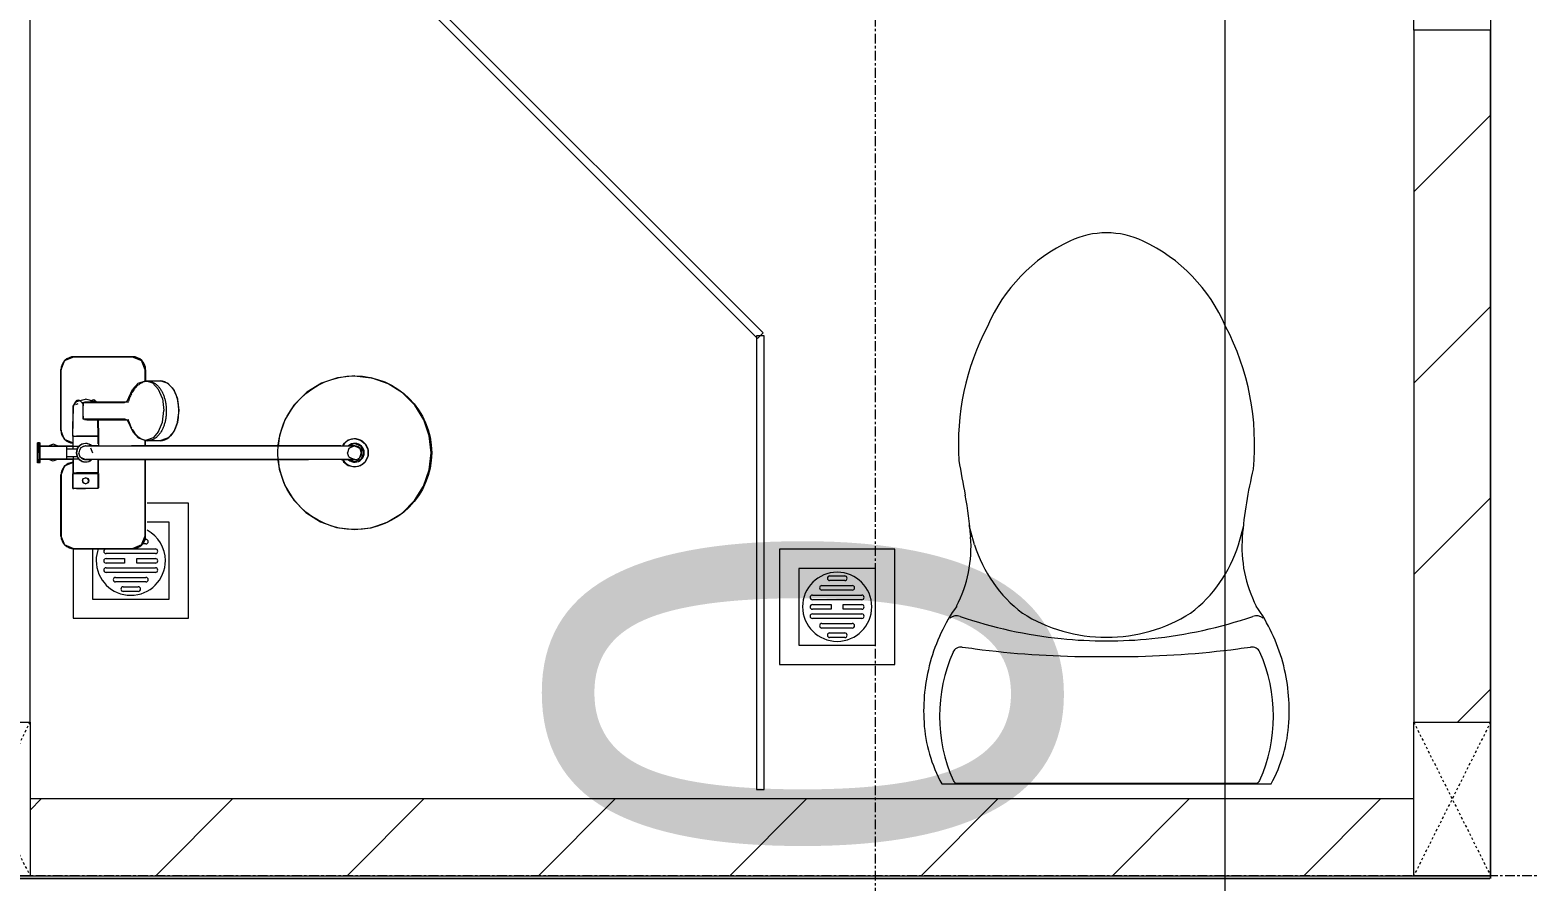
# Model space of a CAD drawing. Header units: millimetres. Extents: x 5357 to 201988, y -16345 to 109895.
# Drawn here: x 120953 to 122903, y 48430 to 49537 of the extents above; entities that cross this region are included whole.
import ezdxf

# ---------------------------------------------------------------- set-up
doc = ezdxf.new("R2010")
doc.units = ezdxf.units.MM
doc.linetypes.add('Dash', pattern=[6, 3, -3])
doc.linetypes.add('Grid Line', pattern=[22.225, 12.7, -3.175, 3.175, -3.175])
for name, color, linetype, lineweight in [('0-1', 7, 'Continuous', 5), ('A-ANNO-DIMS', 211, 'Continuous', 9), ('A-ANNO-DIMS-220', 211, 'Continuous', 9), ('A-DETL-GENF-1', 53, 'Continuous', 9), ('A-DOOR-1', 53, 'Continuous', 9), ('A-FLOR-1', 10, 'Continuous', 9), ('A-GLAZ-CURT-1', 53, 'Continuous', 9), ('A-WALL-1', 9, 'Continuous', 18), ('A-WALL-2', 53, 'Continuous', 9), ('A-WALL-PATT-1', 10, 'Continuous', 9), ('M-EQPM-1', 53, 'Continuous', 9), ('P-SANR-FIXT', 6, 'Continuous', 9), ('P-SANR-FIXT-1', 53, 'Continuous', 9), ('S-COLS-2', 9, 'Continuous', 18), ('S-COLS-4', 53, 'Continuous', 9), ('S-COLS-HDLN-1', 53, 'Dash', 9), ('S-GRID-1', 1, 'Grid Line', 9)]:
    doc.layers.add(name, color=color, linetype=linetype, lineweight=lineweight)
doc.styles.add('Arial_4', font='arial_0.ttf', dxfattribs={"width": 0.9, "height": 660})
doc.dimstyles.new('1_Dim_chi_tiet_khu_đất_2', dxfattribs={"dimscale": 304.8, "dimtxt": 673.371204, "dimasz": 0.866142, "dimexe": 0.721785, "dimexo": 0.0625, "dimgap": 0.072178, "dimtad": 1, "dimdec": 0, "dimrnd": 5, "dimzin": 0, "dimdsep": 46, "dimtxsty": 'Arial_4', "dimblk1": 'OBLIQUE', "dimblk2": 'OBLIQUE', "dimsah": 1, "dimcen": 0.09, "dimdle": 0.721785, "dimazin": 0, "dimtfac": 1, "dimtdec": 4, "dimtix": 1, "dimtmove": 0, "dimatfit": 3, "dimfxl": 2.165354, "dimfxlon": 1, "dimtvp": 1, "dimtolj": 1, "dimtzin": 0, "dimarcsym": 2})
pattern_1 = [(45, (0, 0), (-124.4508, 124.4508), [])]

# ---------------------------------------------------------------- blocks, each defined once
blk = doc.blocks.new('NCV_TKTC_KET CAU_rvt-1-TKCS_MB SÂN ĐƯỜNG NỘI BỘ')
at = {"layer": 'A-FLOR-1'}
for p, q in [((122852.6, 48636.9), (122852.6, 49537.3)), ((122852.6, 49537.3), (122852.6, 48636.9)), ((122852.6, 49537.3), (122852.6, 48636.9)), ((122852.6, 48636.9), (122852.6, 49537.3)), ((122852.6, 48436.9), (122852.6, 48636.9)), ((122852.6, 48636.9), (122852.6, 48436.9)), ((122852.6, 48636.9), (122852.6, 48436.9)), ((122852.6, 48436.9), (122852.6, 48636.9)), ((119062.6, 48433.3), (122851.5, 48433.3)), ((122851.5, 48433.3), (119062.6, 48433.3)), ((122851.5, 48433.3), (119062.6, 48433.3)), ((119062.6, 48433.3), (122851.5, 48433.3)), ((122852.6, 48433.3), (122852.6, 48436.9)), ((122852.6, 48436.9), (122852.6, 48433.3)), ((122852.6, 48436.9), (122852.6, 48433.3)), ((122852.6, 48433.3), (122852.6, 48436.9))]:
    blk.add_line(p, q, dxfattribs=at)
blk = doc.blocks.new('DOOR_CW_01 CANH MO-PANEL KINH - DIG_02-800x2200-CỬA NHÔM KÍNH-401063-TKCS_MB SÂN ĐƯỜNG NỘI BỘ')
at = {"layer": 'A-DETL-GENF-1'}
for p, q in [((-347, -182), (-347, -62)), ((-347, -62), (-307, -62)), ((-307, -62), (-307, -182)), ((-307, -182), (-347, -182)), ((-341, -196), (-341, -182)), ((-341, -182), (-313, -182)), ((-313, -182), (-313, -196)), ((-347, -196), (-341, -196)), ((-347, -638), (-347, -196)), ((-307, -196), (-313, -196)), ((-307, -196), (-307, -638)), ((-383.9, -611.2), (-377.3, -615.8)), ((-270.1, -611.2), (-276.7, -615.8)), ((-392, -637), (-392, -716.5)), ((-384, -699.5), (-384, -637)), ((-347, -638), (-341, -638)), ((-341, -652), (-341, -638)), ((-307, -638), (-313, -638)), ((-313, -638), (-313, -652)), ((-270, -699.5), (-270, -637)), ((-262, -637), (-262, -716.5)), ((-307, -652), (-347, -652)), ((-347, -652), (-347, -772)), ((-313, -652), (-341, -652)), ((-307, -772), (-307, -652)), ((-349, -692.2), (-349, -731.8)), ((-347, -692.2), (-349, -692.2)), ((-347, -692.2), (-347, -731.8)), ((-307, -692.2), (-307, -731.8)), ((-307, -692.2), (-305, -692.2)), ((-305, -692.2), (-305, -731.8)), ((-349, -720.5), (-388, -720.5)), ((-349, -703.5), (-380, -703.5)), ((-305, -703.5), (-274, -703.5)), ((-305, -720.5), (-266, -720.5)), ((-349, -731.8), (-347, -731.8)), ((-305, -731.8), (-307, -731.8)), ((-347, -772), (-307, -772))]:
    blk.add_line(p, q, dxfattribs=at)
blk.add_circle((-357, -60), 10, dxfattribs=at)
for centre, radius, start, end in [((-357, -60), 714, 268, 0), ((-347, -637), 45, 145, 180), ((-347, -637), 37, 145, 180), ((-307, -637), 37, 0, 35), ((-307, -637), 45, 360, 35), ((-380, -699.5), 4, 180, 270), ((-274, -699.5), 4, 270, 0), ((-388, -716.5), 4, 180, 270), ((-266, -716.5), 4, 270, 0)]:
    blk.add_arc(centre, radius, start, end, dxfattribs=at)
at = {"layer": 'A-DOOR-1'}
for p, q in [((-400, -50), (-400, 50)), ((-400, 50), (-350, 50)), ((-350, 50), (-350, 0)), ((350, 0), (350, 50)), ((350, 50), (400, 50)), ((400, 50), (400, -50)), ((-360, 0), (-360, -50)), ((-350, 0), (-360, 0)), ((360, 0), (350, 0)), ((360, -50), (360, 0)), ((-360, -50), (-400, -50)), ((-357, -50), (-332, -50)), ((400, -50), (360, -50))]:
    blk.add_line(p, q, dxfattribs=at)
blk = doc.blocks.new('TOILET - TOILET-348229-TKCS_MB SÂN ĐƯỜNG NỘI BỘ')
at = {"layer": 'P-SANR-FIXT-1'}
for p, q in [((214.2, -19.1), (-214.2, -19.1)), ((194, -19.9), (-194, -19.9)), ((-171.7, -330.3), (-178.6, -355.5)), ((171.7, -330.3), (178.6, -355.5))]:
    blk.add_line(p, q, dxfattribs=at)
for centre, radius, start, end in [((-46.1, -111.1), 191.6, 151.2809, 176.4513), ((46.1, -111.1), 191.6, 3.5487, 28.7191), ((-9.8, -107.2), 207.3, 156.2862, 203.7138), ((-193.7, -26.4), 6.48, 92.3168, 156.2862), ((193.7, -26.4), 6.48, 23.7138, 87.6832), ((9.8, -107.2), 207.3, 336.2862, 23.7138), ((1.9, -114.1), 239.7, 176.4513, 195.2961), ((-1.9, -114.1), 239.7, 344.7039, 3.5487), ((-4, -115.7), 233.6, 195.2961, 215.2147), ((-189.1, -185.5), 11.7, 205.4105, 277.5788), ((178.9, -2951.3), 2778.4, 97.2351, 97.5788), ((-14.3, -1400.4), 1215.6, 90.3974, 97.407), ((0, -3462.8), 3278, 89.6026, 90.3974), ((14.3, -1400.4), 1215.6, 82.593, 89.6026), ((-178.9, -2951.3), 2778.4, 82.4212, 82.7649), ((189.1, -185.5), 11.7, 262.4212, 334.5895), ((4, -115.7), 233.6, 324.7853, 344.7039), ((0.6, -792.1), 586.9, 95.8322, 108.9927), ((0, -416), 206.1, 90, 122.0732), ((0, -786.7), 581.5, 84.1678, 95.8322), ((0, -416), 206.1, 57.9268, 90), ((-0.6, -792.1), 586.9, 71.0073, 84.1678), ((-195, -224.1), 13.8, 230.6724, 288.9927), ((-343.5, -327.4), 167.3, 355.4559, 27.38), ((-0.4, -384), 179.5, 127.4036, 162.5964), ((0.4, -384), 179.5, 17.4036, 52.5964), ((343.5, -327.4), 167.3, 152.62, 184.5441), ((195, -224.1), 13.8, 251.0073, 309.3276), ((-719.2, -297.5), 544.3, 346.0536, 355.4559), ((719.2, -297.5), 544.3, 184.5441, 190.2879), ((-1948.3, -805.1), 2171.2, 9.681, 10.8949), ((137.1, -461.2), 329.8, 174.3487, 207.6878), ((-137.1, -461.2), 329.8, 332.3122, 3.6835), ((45.1, -528.6), 217.6, 203.2216, 244.7718), ((-45.1, -528.6), 217.6, 295.2282, 336.7784), ((0, -624.4), 111.7, 244.7718, 295.2282)]:
    blk.add_arc(centre, radius, start, end, dxfattribs=at)
blk = doc.blocks.new('93925000_0001 - 93925000_top_dwg_93925000_T-348115-TKCS_MB SÂN ĐƯỜNG NỘI BỘ')
at = {"layer": 'P-SANR-FIXT'}
for p, q in [((-29.3, -30.4), (-108, -30.4)), ((29.3, -30.4), (108, -30.4)), ((-125, -47.4), (-125, -123.4)), ((-46.3, -78.4), (-46.3, -46.7)), ((-27.2, -47.1), (-26.1, -47.1)), ((21.5, -45.9), (60.6, -46.7)), ((125, -47.4), (125, -123.4)), ((-27.2, -77.9), (-26.1, -77.9)), ((-9, -412.5), (-9, -62.5)), ((9, -62.5), (9, -412.5)), ((43, -64.7), (43, -117.7)), ((65.8, -117.7), (65.8, -64.7)), ((43, -78.7), (21.5, -79.2)), ((42.7, -117.9), (42.7, -117.9)), ((43.2, -117.6), (43.2, -117.5)), ((65.6, -117.5), (65.6, -117.6)), ((66.1, -117.9), (66.1, -117.9)), ((-108, -140.4), (-9, -140.4)), ((9, -140.4), (16.1, -140.4)), ((15.4, -159.1), (15.8, -143.3)), ((108, -140.4), (92.7, -140.4)), ((93, -143.3), (93.4, -159.1))]:
    blk.add_line(p, q, dxfattribs=at)
at = {"layer": 'P-SANR-FIXT', "flags": 128}
for points in [[(-45.8, -46.1), (-27.2, -46.1), (-27.2, -78.9), (-45.8, -78.9)], [(-26.1, -46), (-26.1, -78.9), (-9, -79)], [(21.5, -47.4), (21.5, -79.1), (9, -79)]]:
    blk.add_lwpolyline(points, dxfattribs=at)
at = {"layer": 'P-SANR-FIXT'}
for centre, radius in [((-36.5, -62.5), 3.95), ((0, -412.5), 100)]:
    blk.add_circle(centre, radius, dxfattribs=at)
for centre, radius, start, end in [((-108, -47.4), 17, 90, 180), ((-29.3, -47.4), 17, 4.7626, 90), ((29.3, -47.4), 17, 90, 175.2374), ((108, -47.4), 17, 360, 90), ((-45.8, -46.6), 0.5, 90, 180), ((0, -62.5), 12, 318.5904, 221.4096), ((0, -62.5), 9, 90, 180.0008), ((0, -62.5), 9, 360, 90), ((59.7, -57.1), 10.5, 38.6491, 85.492), ((45.7, -61.8), 2.59, 155.1929, 175.7071), ((45.9, -61.8), 2.75, 130.8294, 155.1929), ((46.1, -62.1), 3.08, 110.5459, 130.8294), ((54.4, -334.8), 275.9, 88.2683, 91.7343), ((-11.1, -67.1), 76.9, 1.7693, 4.1075), ((65.2, -72.4), 3.46, 323.2522, 79.3541), ((-45.8, -78.4), 0.5, 180, 270), ((-108, -123.4), 17, 180, 270), ((37.1, -144.9), 21.6, 151.4775, 157.9654), ((39.3, -146.1), 24, 145.4892, 151.4815), ((41.5, -147.6), 26.8, 139.9517, 145.4927), ((43.6, -149.4), 29.5, 134.7867, 139.9744), ((46.2, -152), 33.2, 130.0223, 134.7808), ((47.7, -153.8), 35.5, 125.4414, 130.0144), ((49.9, -156.8), 39.2, 121.1773, 125.4365), ((50.6, -157.9), 40.5, 119.697, 121.1761), ((51, -158.7), 41.5, 117.0276, 119.7085), ((52.2, -161.1), 44.1, 113.3199, 117.0258), ((51.7, -159.9), 42.8, 109.7779, 113.2977), ((52.5, -162.2), 45.2, 106.1472, 109.7766), ((53.2, -164.5), 47.7, 103.9355, 106.1665), ((39.1, -108.2), 10.4, 284.3956, 285.5116), ((40.8, -114.2), 4.19, 285.5116, 289.9665), ((40.2, -112.5), 6, 289.9665, 292.7061), ((41.4, -115.3), 2.96, 292.7061, 296.5405), ((41.3, -115.1), 3.16, 296.9591, 300.8286), ((41.8, -115.8), 2.26, 300.8286, 305.287), ((42.1, -116.4), 1.64, 305.287, 309.9326), ((42.6, -116.9), 0.906, 309.9326, 315.24), ((66.5, -116.6), 1.39, 229.6335, 235.1234), ((66.3, -116.8), 1.08, 225.1702, 229.6335), ((67.3, -115.4), 2.79, 235.1234, 238.7439), ((67.2, -115.6), 2.6, 238.7439, 243.4573), ((67.8, -114.4), 3.89, 243.9189, 246.8313), ((68.1, -113.8), 4.52, 246.843, 250.4792), ((68.3, -113.2), 5.24, 250.478, 254.0406), ((68.5, -112.7), 5.75, 254.0357, 256.0561), ((55.4, -165.2), 48.4, 73.8659, 76.0481), ((56.2, -162.4), 45.5, 70.241, 73.86), ((57.4, -159.2), 42.1, 66.6693, 70.2637), ((56.5, -161.3), 44.3, 62.9815, 66.6728), ((58, -158.4), 41.1, 60.2783, 62.9855), ((57.7, -158.9), 41.7, 58.8444, 60.2824), ((59.2, -156.4), 38.7, 54.5377, 58.8482), ((60.9, -154), 35.8, 50.0034, 54.5405), ((62.8, -151.7), 32.8, 45.1921, 50.0042), ((65, -149.6), 29.8, 40.0487, 45.1896), ((87.6, -128.4), 1.5, 180, 187.5386), ((87.6, -128.4), 1.5, 258.6057, 270), ((67.2, -147.7), 26.8, 34.5125, 40.0422), ((69.4, -146.2), 24.2, 28.5363, 34.4919), ((73.8, -143.9), 19.2, 21.6374, 28.9183), ((108, -123.4), 17, 270, 360), ((32.6, -143.6), 16.9, 172.414, 179.1297), ((33.7, -143.7), 17.9, 164.9525, 172.4168), ((35.2, -144.2), 19.5, 157.9614, 164.9563), ((71.2, -145), 22.1, 15.4436, 21.6374), ((76.8, -143.4), 16.2, 7.1859, 15.4436), ((73.9, -143.8), 19.1, 1.2699, 7.1859), ((32.7, -159), 17.3, 181.3198, 222.2619), ((76, -159), 17.4, 317.3098, 358.6393), ((54.2, -123), 60.6, 259.1395, 270.1494), ((54.2, -119.5), 64.1, 270.1494, 280.3637), ((0, -412.5), 18, 120.2491, 59.7509), ((0, -412.5), 12.2, 137.7946, 42.2054), ((0, -412.5), 9, 180, 0)]:
    blk.add_arc(centre, radius, start, end, dxfattribs=at)
for points, degree in [([(-12.9, 0), (-12.9, -1.5), (-12.9, -3)], 2), ([(12.9, 0), (0, 0), (-12.8, 0)], 2), ([(12.8, 0), (12.9, 0), (12.9, 0)], 2), ([(12.9, 0), (12.9, -1.5), (12.9, -3)], 2), ([(-12.9, -3), (0, -3), (12.8, -3)], 2), ([(-12.8, -3), (-12.9, -3), (-12.9, -3)], 2), ([(-8.5, -3.8), (-8.5, -20.9), (-8.5, -38)], 2), ([(8.5, -3.8), (8.5, -20.9), (8.5, -38)], 2), ([(-8.5, -38), (0, -38), (8.5, -38)], 2), ([(-5, -38), (-5, -44.8), (-5, -51.6)], 2), ([(5, -38), (5, -44.8), (5, -51.6)], 2), ([(-5, -46), (-15.5, -46), (-26.1, -46)], 2), ([(5, -46), (13.3, -46), (21.5, -46)], 2), ([(43.2, -61.6), (43.1, -62.2), (43.3, -62.8), (43, -63.5), (43, -64.1), (43, -64.7)], 5), ([(46.1, -59), (45.8, -59), (45.6, -59), (45.4, -59.1), (45.2, -59.1), (45, -59.2)], 5), ([(65.6, -61.6), (65.6, -60.8), (65.5, -60), (64.3, -59), (63.5, -59), (62.7, -59)], 5), ([(42.8, -182.5), (33, -180.6), (24.7, -176.4), (19.9, -170.7)], 3), ([(88.8, -170.8), (83.9, -176.5), (75.6, -180.7), (65.8, -182.5)], 3)]:
    blk.add_open_spline(points, degree=degree, dxfattribs=at)
for points, weights in [([(-9.3, -3), (-8.5, -3), (-8.5, -3.8)], [1, 0.707106775639, 1]), ([(9.3, -3), (8.5, -3), (8.5, -3.8)], [1, 0.707106765177, 1]), ([(21.5, -45.9), (21.5, -45.7), (21.5, -47.4)], [0.874147445041, 0.908470869121, 1]), ([(67.9, -74.4), (66.9, -75.7), (65.8, -76.4)], [1, 0.991614392871, 1]), ([(54.4, -167.3), (15.8, -167.3), (15.8, -143.6)], [1, 0.707106781187, 1]), ([(93, -143.6), (93, -167.3), (54.4, -167.3)], [1, 0.707106781187, 1])]:
    blk.add_rational_spline(points, weights, degree=2, dxfattribs=at)
blk.add_open_spline([(68, -50.6), (68.4, -51.1), (68.6, -51.7), (68.7, -53.5), (68.2, -54.7), (66.1, -57), (64.6, -58.1), (62.7, -59)], degree=3, knots=[0.3623591, 0.3623591, 0.3623591, 0.3623591, 0.4991435, 0.4991435, 0.7494159, 0.7494159, 0.9564651, 0.9564651, 0.9564651, 0.9564651], dxfattribs=at)
blk = doc.blocks.new('93925000_0001 - 93925000_top_dwg-348114-TKCS_MB SÂN ĐƯỜNG NỘI BỘ')
blk.add_blockref('93925000_0001 - 93925000_top_dwg_93925000_T-348115-TKCS_MB SÂN ĐƯỜNG NỘI BỘ', (0, 0))
blk = doc.blocks.new('93925000_0001 - 93925000_3D_low_dwg-348120-TKCS_MB SÂN ĐƯỜNG NỘI BỘ')
at = {"layer": 'P-SANR-FIXT'}
for p, q in [((-13, -2.4), (-13, 0.4)), ((-13, -2.4), (-13, 0.4)), ((-13, 0.4), (-11.6, 0.4)), ((-13, 0.4), (-12.1, 0.4)), ((-13, 0.4), (-11.6, 0.4)), ((-13, 0.4), (-12.1, 0.4)), ((-12.1, 0.4), (-9.1, 0.4)), ((-12.1, 0.4), (-9.1, 0.4)), ((-8, 0.4), (-11.6, 0.4)), ((-8, 0.4), (-11.6, 0.4)), ((-9.1, 0.4), (-5, 0.4)), ((-9.1, 0.4), (-5, 0.4)), ((-2.7, 0.4), (-8, 0.4)), ((-2.7, 0.4), (-8, 0.4)), ((-5, 0.4), (0, 0.4)), ((-5, 0.4), (0, 0.4)), ((2.9, 0.4), (-2.7, 0.4)), ((2.9, 0.4), (-2.7, 0.4)), ((0, 0.4), (5.1, 0.4)), ((0, 0.4), (5.1, 0.4)), ((8.2, 0.4), (2.9, 0.4)), ((8.2, 0.4), (2.9, 0.4)), ((5.1, 0.4), (9, 0.4)), ((5.1, 0.4), (9, 0.4)), ((11.6, 0.4), (8.2, 0.4)), ((11.6, 0.4), (8.2, 0.4)), ((9, 0.4), (12, 0.4)), ((9, 0.4), (12, 0.4)), ((13, 0.4), (11.6, 0.4)), ((13, 0.4), (11.6, 0.4)), ((12, 0.4), (13, 0.4)), ((12, 0.4), (13, 0.4)), ((13, -2.4), (13, 0.4)), ((13, -2.4), (13, 0.4)), ((-13, -2.4), (-11.6, -2.4)), ((-12.1, -2.4), (-13, -2.4)), ((-13, -2.4), (-11.6, -2.4)), ((-12.1, -2.4), (-13, -2.4)), ((-9.1, -2.4), (-12.1, -2.4)), ((-9.1, -2.4), (-12.1, -2.4)), ((-11.6, -2.4), (-8.9, -2.4)), ((-11.6, -2.4), (-8.5, -2.4)), ((-11.1, -20.1), (-8.9, -14.6)), ((-5, -2.4), (-9.1, -2.4)), ((-8.9, -45.6), (-8.9, -2.4)), ((-8.5, -52.1), (-8.5, -2.4)), ((-6.1, -2.4), (-8.5, -2.4)), ((-0.3, -2.4), (-6.1, -2.4)), ((0, -2.4), (-5, -2.4)), ((-0.3, -2.4), (6.1, -2.4)), ((5.1, -2.4), (0, -2.4)), ((5.1, -2.4), (9, -2.4)), ((6.1, -2.4), (8.5, -2.4)), ((8.5, -2.4), (8.5, -52.1)), ((11.6, -2.4), (8.5, -2.4)), ((11.6, -2.4), (8.9, -2.4)), ((8.9, -2.4), (8.9, -45.6)), ((11.1, -20.1), (8.9, -15)), ((9, -2.4), (12, -2.4)), ((9, -2.4), (12, -2.4)), ((13, -2.4), (11.6, -2.4)), ((13, -2.4), (11.6, -2.4)), ((12, -2.4), (13, -2.4)), ((12, -2.4), (13, -2.4)), ((-120, -35), (-125, -47)), ((-125, -47), (-120, -35)), ((-108, -30), (-120, -35)), ((-120, -35), (-108, -30)), ((-29.2, -30), (-108, -30)), ((-108, -30), (-29.2, -30)), ((-17.2, -35), (-29.2, -30)), ((-29.2, -30), (-17.2, -35)), ((-12.8, -45.6), (-17.2, -35)), ((-17.2, -35), (-12.8, -45.6)), ((-8.9, -25.2), (-11.1, -20.1)), ((8.9, -25.6), (11.1, -20.1)), ((12.8, -45.6), (17.2, -35)), ((17.2, -35), (12.8, -45.6)), ((17.2, -35), (29.2, -30)), ((17.2, -35), (29.2, -30)), ((108, -30), (29.2, -30)), ((29.2, -30), (108, -30)), ((120, -35), (108, -30)), ((108, -30), (120, -35)), ((125, -47), (120, -35)), ((120, -35), (125, -47)), ((-125, -47), (-125, -123)), ((-125, -123), (-125, -47)), ((-46.3, -45.7), (-27.2, -45.6)), ((-46.3, -45.7), (-46.3, -46.9)), ((-46.3, -46.9), (-46.3, -45.7)), ((-46.3, -50.5), (-46.3, -46.9)), ((-46.3, -50.5), (-46.3, -56.1)), ((-46.3, -56.1), (-46.3, -62.1)), ((-36.6, -58.1), (-39.4, -59.4)), ((-36.6, -58.1), (-33.6, -59.3)), ((-27.2, -45.6), (-27.2, -46.8)), ((-27.2, -46.8), (-27.2, -45.6)), ((-27.2, -46.8), (-27.2, -50.4)), ((-27.2, -56), (-27.2, -50.4)), ((-27.2, -62.1), (-27.2, -56)), ((-8.5, -45.6), (-26.1, -45.6)), ((-26.1, -46.8), (-26.1, -45.6)), ((-26.1, -46.8), (-26.1, -50.4)), ((-26.1, -56), (-26.1, -50.4)), ((-26.1, -62.1), (-26.1, -56)), ((-11.1, -57.5), (-12, -62.1)), ((-11.2, -57.7), (-12, -62.1)), ((-8.5, -53.6), (-11.2, -57.7)), ((-8.5, -53.6), (-11.2, -57.7)), ((-11.1, -57.5), (-11.2, -57.7)), ((-5.4, -54.9), (-9, -62.1)), ((-4.4, -50.9), (-8.5, -53.6)), ((-4.4, -50.9), (-8.5, -53.6)), ((-5.4, -54.9), (-6.9, -57.9)), ((0, -53.1), (-5.4, -54.9)), ((-4.6, -51), (-4.4, -50.9)), ((0, -50.1), (-4.4, -50.9)), ((4.4, -50.9), (0, -50.1)), ((4.4, -50.9), (8.5, -53.6)), ((4.4, -50.9), (8.5, -53.6)), ((4.4, -50.9), (4.6, -51)), ((9, -62.1), (6.4, -55.7)), ((21.5, -45.6), (8.5, -45.6)), ((11.2, -57.7), (8.5, -53.6)), ((11.2, -57.7), (8.5, -53.6)), ((11.1, -57.5), (8.5, -53.6)), ((11.1, -57.5), (11.2, -57.7)), ((12, -62.1), (11.2, -57.7)), ((12, -62.1), (11.2, -57.7)), ((21.5, -45.6), (60.6, -46.1)), ((21.5, -46.8), (21.5, -45.6)), ((21.5, -46.8), (21.5, -50.4)), ((21.5, -56), (21.5, -50.4)), ((21.5, -62.1), (21.5, -56)), ((60.6, -46.1), (66.7, -50.3)), ((63.5, -52.1), (62.2, -49.2)), ((66.7, -50.3), (69.5, -62.1)), ((125, -123), (125, -47)), ((125, -47), (125, -123)), ((-46.3, -68.1), (-46.3, -62.1)), ((-46.3, -73.7), (-46.3, -68.1)), ((-46.3, -77.3), (-46.3, -73.7)), ((-46.3, -78.5), (-46.3, -77.3)), ((-46.3, -78.5), (-46.3, -77.3)), ((-40.5, -62.1), (-39.4, -59.4)), ((-40.5, -62.1), (-39.3, -64.9)), ((-36.5, -66.1), (-39.3, -64.9)), ((-33.6, -64.8), (-36.5, -66.1)), ((-33.6, -59.3), (-32.5, -62.1)), ((-33.6, -64.8), (-32.5, -62.1)), ((-27.2, -68.2), (-27.2, -62.1)), ((-27.2, -73.8), (-27.2, -68.2)), ((-27.2, -77.4), (-27.2, -73.8)), ((-27.2, -78.6), (-27.2, -77.4)), ((-27.2, -77.4), (-27.2, -78.6)), ((-26.1, -68.2), (-26.1, -62.1)), ((-26.1, -73.8), (-26.1, -68.2)), ((-26.1, -77.4), (-26.1, -73.8)), ((-26.1, -78.6), (-26.1, -77.4)), ((-12, -62.1), (-11.2, -66.5)), ((-12, -62.1), (-11.2, -66.5)), ((-11.1, -66.7), (-11.2, -66.5)), ((-11.2, -66.5), (-9, -69.8)), ((-11.1, -66.7), (-9, -69.9)), ((-9, -62.1), (-9, -66.3)), ((-9, -79.5), (-9, -66.3)), ((6.4, -68.5), (0, -71.1)), ((9, -62.1), (9, -66.5)), ((9, -69.8), (11.2, -66.5)), ((9, -69.8), (11.2, -66.5)), ((9, -79.6), (9, -66.5)), ((9, -69.8), (11.1, -66.7)), ((11.1, -66.7), (12, -62.1)), ((11.1, -66.7), (11.2, -66.5)), ((11.2, -66.5), (12, -62.1)), ((21.5, -68.2), (21.5, -62.1)), ((21.5, -73.8), (21.5, -68.2)), ((21.5, -77.4), (21.5, -73.8)), ((21.5, -78.6), (21.5, -77.4)), ((43.3, -68.3), (43.8, -62.2)), ((44.3, -58.6), (44.2, -112.9)), ((65.4, -58.6), (44.3, -58.6)), ((65.4, -58.6), (65.4, -112.9)), ((66.3, -68.3), (65.8, -61.6)), ((66.7, -73.9), (69.5, -62.1)), ((-46.3, -78.5), (-27.2, -78.6)), ((-26.1, -78.6), (-9, -78.6)), ((-9, -79.5), (-9, -94.5)), ((-9, -94.5), (-9, -122.1)), ((9, -79.6), (9, -94.6)), ((9, -94.6), (9, -122.1)), ((11.5, -78.6), (21.5, -78.6)), ((21.5, -78.6), (42.3, -78.3)), ((42.7, -116.4), (27.2, -123.6)), ((44.2, -112.9), (42.7, -116.4)), ((65.4, -112.9), (67, -116.4)), ((67, -116.4), (82.2, -123.4)), ((-125, -123), (-120, -135)), ((-120, -135), (-125, -123)), ((-120, -135), (-108, -140)), ((-108, -140), (-120, -135)), ((-9, -122.1), (-9, -352.1)), ((9, -352.1), (9, -122.1)), ((16, -140.4), (19, -131.1)), ((27.2, -123.6), (19, -131.1)), ((82.2, -123.4), (90.4, -130.7)), ((90.4, -130.7), (93.7, -140.4)), ((108, -140), (120, -135)), ((108, -140), (120, -135)), ((120, -135), (125, -123)), ((125, -123), (120, -135)), ((-108, -140), (-8.8, -140)), ((-8.8, -140), (-108, -140)), ((8.8, -140), (16.1, -140)), ((16.1, -140), (8.8, -140)), ((16, -140.4), (16, -160.1)), ((19.3, -150.1), (16, -140.4)), ((27.5, -157.3), (19.3, -150.1)), ((90.7, -149.6), (82.5, -157.2)), ((90.7, -149.6), (93.7, -140.4)), ((93.6, -140), (108, -140)), ((108, -140), (93.6, -140)), ((93.7, -140.4), (93.7, -160.1)), ((16, -160.1), (18.8, -169)), ((19.3, -169.7), (16, -160.1)), ((25.5, -175.3), (19.3, -169.7)), ((27.5, -157.3), (39.8, -162.4)), ((39.8, -162.4), (54.8, -164.2)), ((70.6, -162.2), (54.8, -164.2)), ((70.6, -162.2), (82.5, -157.2)), ((90.7, -169.3), (82.5, -176.8)), ((93.7, -160.1), (90.7, -169.3)), ((39.8, -182), (27.5, -177)), ((39.6, -182), (54.8, -183.9)), ((39.8, -182), (54.8, -183.9)), ((54.8, -183.9), (70.6, -181.9)), ((54.8, -183.9), (69.3, -182.2)), ((82.5, -176.8), (70.6, -181.9)), ((82.2, -177), (79.6, -178.1)), ((-42.5, -321.4), (-61.8, -333.3)), ((-21.4, -314.2), (-42.5, -321.4)), ((-9, -312.8), (-21.4, -314.2)), ((22.5, -314.4), (9, -312.9)), ((43, -321.6), (22.5, -314.4)), ((61.9, -333.3), (43, -321.6)), ((-77.7, -348.9), (-89.8, -367.9)), ((-61.8, -333.3), (-77.7, -348.9)), ((78.8, -350.3), (61.9, -333.3)), ((90.5, -369.3), (78.8, -350.3)), ((-89.8, -367.9), (-97.3, -388.9)), ((-9, -374.4), (-9, -352.1)), ((9, -374.3), (9, -352.1)), ((97.6, -390.1), (90.5, -369.3)), ((-97.3, -388.9), (-100, -411.9)), ((-9, -394.7), (-9, -374.4)), ((9, -394.5), (9, -374.3)), ((-16.7, -404), (-18.5, -411.9)), ((-11.8, -397.7), (-16.7, -404)), ((-12, -411.9), (-9, -404.4)), ((-9, -396.3), (-11.8, -397.7)), ((-9, -394.7), (-9, -407.6)), ((-5.4, -404.7), (-9, -411.9)), ((-9, -407.6), (-9, -411.9)), ((-5.4, -404.7), (-6.3, -405.5)), ((-5.4, -404.7), (0, -402.9)), ((5.4, -404.7), (0, -402.9)), ((5.4, -404.7), (6.2, -405.4)), ((9, -411.9), (5.4, -404.7)), ((9, -394.5), (9, -407.4)), ((11.7, -397.6), (9, -396.3)), ((12, -411.9), (9, -404.9)), ((9, -411.9), (9, -407.4)), ((11.7, -397.6), (16.7, -403.7)), ((11.7, -397.6), (16.7, -403.7)), ((16.7, -403.7), (18.5, -411.9)), ((16.7, -403.7), (18.5, -411.9)), ((100, -411.9), (97.6, -390.1)), ((-100, -411.9), (-97.6, -433.8)), ((-18.5, -411.9), (-16.5, -420.1)), ((-18.5, -411.9), (-18.5, -411.9)), ((-16.5, -420.1), (-11.3, -426.5)), ((-8.3, -420.6), (-12, -411.9)), ((-11.3, -426.5), (-3.9, -430)), ((-9, -411.9), (-9, -411.9)), ((0, -423.9), (-8.3, -420.6)), ((-5.4, -419.1), (-6.2, -418.4)), ((0, -420.9), (-5.4, -419.1)), ((0, -420.9), (-5.4, -419.1)), ((5.4, -419.1), (0, -420.9)), ((5.4, -419.1), (0, -420.9)), ((8.7, -420.2), (0, -423.9)), ((4.1, -429.9), (11.7, -426.2)), ((5.4, -419.1), (9, -411.6)), ((5.4, -419.1), (9, -411.9)), ((6.2, -418.4), (5.4, -419.1)), ((8.7, -420.2), (12, -411.9)), ((9, -411.6), (9, -411.9)), ((16.5, -420.1), (11.7, -426.2)), ((18.5, -411.9), (16.5, -420.1)), ((18.5, -411.9), (18.5, -411.9)), ((100, -411.9), (97.5, -433.9)), ((-97.6, -433.8), (-90.5, -454.4)), ((-3.9, -430), (4.1, -429.9)), ((89.8, -455.8), (97.5, -433.9)), ((-90.5, -454.4), (-78.4, -473.9)), ((78, -474.5), (89.8, -455.8)), ((-78.4, -473.9), (-62.2, -490.2)), ((61.9, -490.4), (78, -474.5)), ((-62.2, -490.2), (-43.5, -501.9)), ((-43.5, -501.9), (-22.2, -509.4)), ((22.1, -509.4), (42.9, -502.2)), ((42.9, -502.2), (61.9, -490.4)), ((-22.2, -509.4), (-0.1, -511.9)), ((-0.1, -511.9), (22.1, -509.4))]:
    blk.add_line(p, q, dxfattribs=at)
blk = doc.blocks.new('93925000_0001 - FMM 93925000-348244-TKCS_MB SÂN ĐƯỜNG NỘI BỘ')
for name in ['93925000_0001 - 93925000_3D_low_dwg-348120-TKCS_MB SÂN ĐƯỜNG NỘI BỘ', '93925000_0001 - 93925000_top_dwg-348114-TKCS_MB SÂN ĐƯỜNG NỘI BỘ']:
    blk.add_blockref(name, (0, 0))
blk = doc.blocks.new('THU NUOC - THU NUOC-V159-TKCS_MB SÂN ĐƯỜNG NỘI BỘ')
at = {"layer": 'M-EQPM-1'}
for p, q in [((-66.3, 70.6), (-66.3, -79.4)), ((83.7, 70.6), (-66.3, 70.6)), ((83.7, -20.3), (83.7, 70.6)), ((58.7, 45.6), (-41.3, 45.6)), ((-41.3, 45.6), (-41.3, -54.4)), ((58.7, -19.9), (58.7, 45.6)), ((-11, 23.3), (28.5, 23.3)), ((-1.1, 35.6), (18.5, 35.6)), ((18.5, 29.6), (-1.1, 29.6)), ((-23.3, 10.8), (40.9, 10.8)), ((40.9, 4.8), (-23.3, 4.8)), ((28.5, 17.3), (-11, 17.3)), ((-23.3, -1.2), (0.7, -1.2)), ((0.7, -7.2), (-23.3, -7.2)), ((-23.3, -13.6), (40.9, -13.6)), ((0.7, -1.2), (0.7, -7.2)), ((16.7, -1.2), (40.9, -1.2)), ((16.7, -7.2), (16.7, -1.2)), ((40.9, -7.2), (16.7, -7.2)), ((40.9, -19.6), (-23.3, -19.6)), ((-11, -26.1), (-5.8, -26.1)), ((-8.2, -32.1), (-11, -32.1)), ((-41.3, -54.4), (-12.6, -54.4)), ((-66.3, -79.4), (-12.6, -79.4))]:
    blk.add_line(p, q, dxfattribs=at)
for centre, radius, start, end in [((8.7, -4.4), 45, 0, 180), ((8.7, -4.4), 45, 0, 180), ((-11, 20.3), 3, 90, 270), ((-1.1, 32.6), 3, 90, 270), ((18.5, 32.6), 3, 270, 90), ((28.5, 20.3), 3, 270, 90), ((-23.3, 7.8), 3, 90, 270), ((40.9, 7.8), 3, 270, 90), ((8.7, -4.4), 45, 180, 241.645), ((8.7, -4.4), 45, 180, 241.645), ((-23.3, -4.2), 3, 90, 270), ((-23.3, -16.6), 3, 90, 270), ((40.9, -4.2), 3, 270, 90), ((40.9, -16.6), 3, 270, 90), ((8.7, -4.4), 45, 339.7593, 360), ((8.7, -4.4), 45, 339.7593, 360), ((-11, -29.1), 3, 90, 270)]:
    blk.add_arc(centre, radius, start, end, dxfattribs=at)
blk = doc.blocks.new('THU NUOC - THU NUOC-V104-TKCS_MB SÂN ĐƯỜNG NỘI BỘ')
at = {"layer": 'M-EQPM-1'}
for p, q in [((-66.3, 70.6), (-66.3, -79.4)), ((83.7, 70.6), (-66.3, 70.6)), ((83.7, -79.4), (83.7, 70.6)), ((58.7, 45.6), (-41.3, 45.6)), ((-41.3, 45.6), (-41.3, -54.4)), ((58.7, -54.4), (58.7, 45.6)), ((-11, 23.3), (28.5, 23.3)), ((-1.1, 35.6), (18.5, 35.6)), ((18.5, 29.6), (-1.1, 29.6)), ((-23.3, 10.8), (40.9, 10.8)), ((40.9, 4.8), (-23.3, 4.8)), ((28.5, 17.3), (-11, 17.3)), ((-23.3, -1.2), (0.7, -1.2)), ((0.7, -7.2), (-23.3, -7.2)), ((-23.3, -13.6), (40.9, -13.6)), ((0.7, -1.2), (0.7, -7.2)), ((16.7, -1.2), (40.9, -1.2)), ((16.7, -7.2), (16.7, -1.2)), ((40.9, -7.2), (16.7, -7.2)), ((40.9, -19.6), (-23.3, -19.6)), ((-11, -26.1), (28.5, -26.1)), ((28.5, -32.1), (-11, -32.1)), ((-1.1, -38.5), (18.5, -38.5)), ((-41.3, -54.4), (58.7, -54.4)), ((18.5, -44.5), (-1.1, -44.5)), ((-66.3, -79.4), (83.7, -79.4))]:
    blk.add_line(p, q, dxfattribs=at)
for centre, radius, start, end in [((8.7, -4.4), 45, 0, 180), ((8.7, -4.4), 45, 0, 180), ((-11, 20.3), 3, 90, 270), ((-1.1, 32.6), 3, 90, 270), ((18.5, 32.6), 3, 270, 90), ((28.5, 20.3), 3, 270, 90), ((-23.3, 7.8), 3, 90, 270), ((40.9, 7.8), 3, 270, 90), ((8.7, -4.4), 45, 180, 360), ((8.7, -4.4), 45, 180, 360), ((-23.3, -4.2), 3, 90, 270), ((-23.3, -16.6), 3, 90, 270), ((40.9, -4.2), 3, 270, 90), ((40.9, -16.6), 3, 270, 90), ((-11, -29.1), 3, 90, 270), ((-1.1, -41.5), 3, 90, 270), ((18.5, -41.5), 3, 270, 90), ((28.5, -29.1), 3, 270, 90)]:
    blk.add_arc(centre, radius, start, end, dxfattribs=at)
blk = doc.blocks.new('System Panel - Glazed-850632-TKCS_MB SÂN ĐƯỜNG NỘI BỘ')
at = {"layer": 'A-GLAZ-CURT-1'}
for p, q in [((295.3, 5), (-295.3, 5)), ((-295.3, 5), (-295.3, -5)), ((295.3, -5), (295.3, 5)), ((-295.3, -5), (295.3, -5))]:
    blk.add_line(p, q, dxfattribs=at)
blk = doc.blocks.new('System Panel - Glazed-850633-TKCS_MB SÂN ĐƯỜNG NỘI BỘ')
at = {"layer": 'A-GLAZ-CURT-1'}
for p, q in [((316.6, 5), (-316.6, 5)), ((-316.6, 5), (-316.6, -5)), ((316.6, -5), (316.6, 5)), ((-316.6, -5), (316.6, -5))]:
    blk.add_line(p, q, dxfattribs=at)
blk = doc.blocks.new('G1_SOF - BO TRU - 100x200-V107-TKCS_MB SÂN ĐƯỜNG NỘI BỘ')
at = {"layer": 'S-COLS-2'}
for p, q in [((-50, 100), (50, 100)), ((-50, -100), (-50, 100)), ((50, 100), (50, -100)), ((50, -100), (-50, -100))]:
    blk.add_line(p, q, dxfattribs=at)
at = {"layer": 'S-COLS-HDLN-1'}
for p, q in [((50, -100), (-50, 100)), ((-50, -100), (50, 100))]:
    blk.add_line(p, q, dxfattribs=at)
blk = doc.blocks.new('NCV_TKTC_TANG 1_rvt-1-TKCS_MB SÂN ĐƯỜNG NỘI BỘ')
at = {"layer": 'A-WALL-PATT-1'}
h = blk.add_hatch(dxfattribs=at)
h.set_pattern_fill('FP_1', color=256, style=0, pattern_type=2)
h.set_pattern_definition(pattern_1)
h.paths.add_polyline_path([(122752.6, 48636.9), (122852.6, 48636.9), (122852.6, 49537.3), (122752.6, 49537.3), (122752.6, 48747.9)])
h.paths.add_polyline_path([(122802.6, 50337.3), (122852.6, 50337.3), (122852.6, 50636.9), (122752.6, 50636.9), (122752.6, 50337.3), (122769.3, 50337.3)])
h.paths.add_polyline_path([(122852.6, 51736.9), (122852.6, 53336.9), (122752.6, 53336.9), (122752.6, 51736.9), (122847.8, 51736.9)])
h = blk.add_hatch(dxfattribs=at)
h.set_pattern_fill('FP_1', color=256, style=0, pattern_type=2)
h.set_pattern_definition(pattern_1)
h.paths.add_polyline_path([(120349.9, 48436.9), (120852.6, 48436.9), (120852.6, 48536.9), (119052.6, 48536.9), (119052.6, 48436.9), (120348.4, 48436.9)])
h.paths.add_polyline_path([(122164.1, 48436.9), (122752.6, 48436.9), (122752.6, 48536.9), (120952.6, 48536.9), (120952.6, 48436.9), (121902.6, 48436.9)])
at = {"layer": 'A-FLOR-1'}
for p, q in [((122852.6, 48636.9), (122852.6, 49537.3)), ((122852.6, 48436.9), (122852.6, 48636.9)), ((120852.6, 48436.9), (120952.6, 48436.9)), ((120952.6, 48436.9), (122752.6, 48436.9)), ((122752.6, 48436.9), (122852.6, 48436.9))]:
    blk.add_line(p, q, dxfattribs=at)
at = {"layer": 'A-WALL-1'}
for p, q in [((120952.6, 48636.9), (120952.6, 50436.9)), ((122752.6, 48536.9), (120952.6, 48536.9)), ((120952.6, 48436.9), (122752.6, 48436.9))]:
    blk.add_line(p, q, dxfattribs=at)
at = {"layer": 'A-WALL-2'}
for p, q in [((122752.6, 49537.3), (122752.6, 48636.9)), ((122852.6, 48636.9), (122852.6, 49537.3))]:
    blk.add_line(p, q, dxfattribs=at)
at = {"layer": 'A-DOOR-1', "rotation": 270.0000000000009}
blk.add_blockref('DOOR_CW_01 CANH MO-PANEL KINH - DIG_02-800x2200-CỬA NHÔM KÍNH-401063-TKCS_MB SÂN ĐƯỜNG NỘI BỘ', (122802.6, 49937.3), dxfattribs=at)
at = {"layer": 'A-GLAZ-CURT-1'}
for name, p, rotation in [('System Panel - Glazed-850633-TKCS_MB SÂN ĐƯỜNG NỘI BỘ', (121678.7, 49363.5), 135.0000000000014), ('System Panel - Glazed-850632-TKCS_MB SÂN ĐƯỜNG NỘI BỘ', (121902.6, 48844.3), 90.0000000000012)]:
    blk.add_blockref(name, p, dxfattribs=dict(at, rotation=rotation))
at = {"layer": 'M-EQPM-1', "rotation": 180}
for name, p in [('THU NUOC - THU NUOC-V159-TKCS_MB SÂN ĐƯỜNG NỘI BỘ', (121092.4, 48842.5)), ('THU NUOC - THU NUOC-V104-TKCS_MB SÂN ĐƯỜNG NỘI BỘ', (122011.3, 48782.5))]:
    blk.add_blockref(name, p, dxfattribs=at)
at = {"layer": 'P-SANR-FIXT-1'}
for name, p, rotation in [('TOILET - TOILET-348229-TKCS_MB SÂN ĐƯỜNG NỘI BỘ', (122352.9, 48537.3), 180), ('93925000_0001 - FMM 93925000-348244-TKCS_MB SÂN ĐƯỜNG NỘI BỘ', (120962.6, 48987.3), 90.00000000000034)]:
    blk.add_blockref(name, p, dxfattribs=dict(at, rotation=rotation))
at = {"layer": 'S-COLS-4', "rotation": 180}
for p in [(120902.6, 48536.9), (122802.6, 48536.9)]:
    blk.add_blockref('G1_SOF - BO TRU - 100x200-V107-TKCS_MB SÂN ĐƯỜNG NỘI BỘ', p, dxfattribs=at)
blk = doc.blocks.new('DIMBLOCK42-TKCS_MB SÂN ĐƯỜNG NỘI BỘ')
at = {"layer": 'A-ANNO-DIMS-220'}
for p, q in [((122507.1, 17016.9), (122507.1, 78456.9)), ((121847.1, 78236.9), (122727.1, 78236.9)), ((122507.1, 78236.9), (121847.1, 78236.9)), ((121847.1, 17236.9), (122727.1, 17236.9)), ((122507.1, 17236.9), (121847.1, 17236.9))]:
    blk.add_line(p, q, dxfattribs=at)
at = {"layer": 'A-ANNO-DIMS-220', "lineweight": 25}
for p, q in [((122507.1, 78236.9), (122375.1, 78368.9)), ((122507.1, 78236.9), (122639.1, 78104.9)), ((122507.1, 17236.9), (122375.1, 17368.9)), ((122507.1, 17236.9), (122639.1, 17104.9))]:
    blk.add_line(p, q, dxfattribs=at)
at = {"layer": 'A-ANNO-DIMS-220', "color": 0, "insert": (121628.2, 46597.4), "char_height": 660, "width": 2734.923, "attachment_point": 1, "rotation": 90, "line_spacing_factor": 0.941778, "style": 'Arial_4'}
blk.add_mtext('61000', dxfattribs=at)
blk = doc.blocks.new('_Oblique')
at = {"color": 0, "linetype": 'ByBlock', "lineweight": -2}
blk.add_line((-0.5, -0.5), (0.5, 0.5), dxfattribs=at)

msp = doc.modelspace()

# ---------------------------------------------------------------- linework, layer by layer
at = {"layer": 'S-GRID-1'}
for p, q in [((122052.6, 20960.6), (122052.6, 80482.7)), ((131551.8, 48436.9), (29351.8, 48436.9))]:
    msp.add_line(p, q, dxfattribs=at)

# ---------------------------------------------------------------- block references
at = {"layer": '0-1'}
for name in ['NCV_TKTC_KET CAU_rvt-1-TKCS_MB SÂN ĐƯỜNG NỘI BỘ', 'NCV_TKTC_TANG 1_rvt-1-TKCS_MB SÂN ĐƯỜNG NỘI BỘ']:
    msp.add_blockref(name, (0, 0), dxfattribs=at)

# ---------------------------------------------------------------- dimensions: what is measured, and where the dimension line sits
at = {"layer": 'A-ANNO-DIMS'}
dim = msp.add_linear_dim(base=(122507.1, 78236.9), p1=(121847.1, 17236.9), p2=(121847.1, 78236.9), angle=90, dimstyle='1_Dim_chi_tiet_khu_đất_2', override={"dimpost": '<>', "dimfxl": 61000}, dxfattribs=at)
dim.commit()
dim.dimension.update_dxf_attribs({"geometry": 'DIMBLOCK42-TKCS_MB SÂN ĐƯỜNG NỘI BỘ', "text_midpoint": (122148.1, 47736.9)})

doc.saveas('drawing.dxf')
